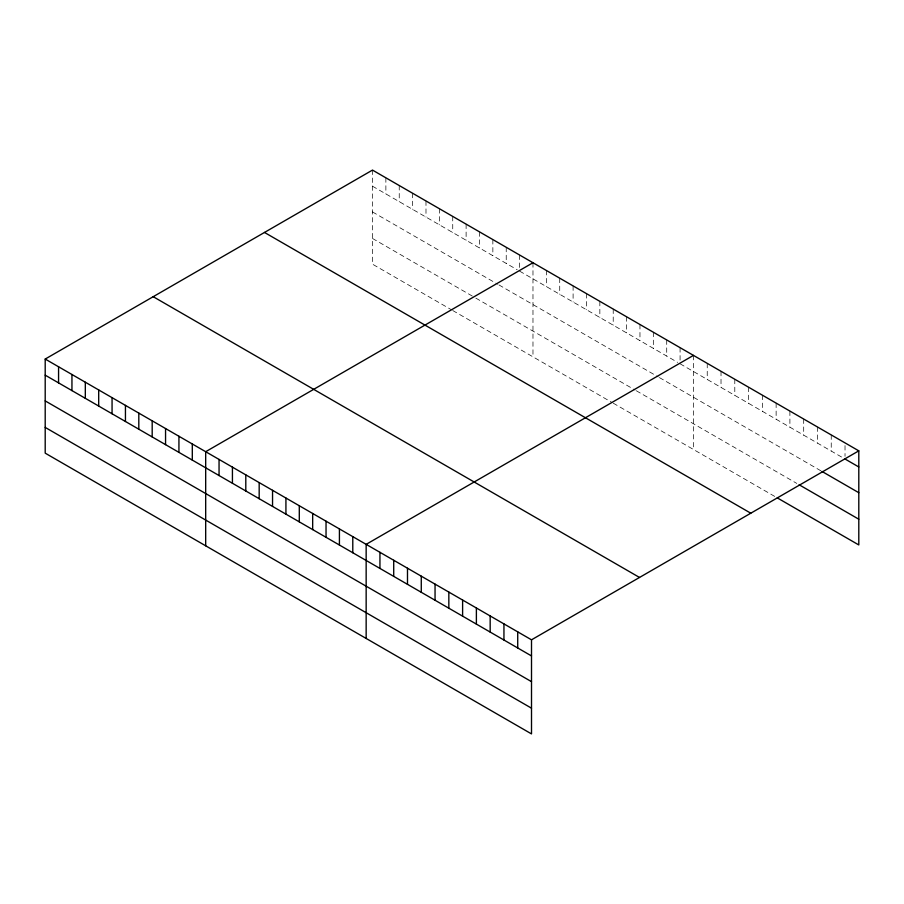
<?xml version="1.0" encoding="UTF-8"?>
<svg xmlns="http://www.w3.org/2000/svg" width="904" height="904" viewBox="0 0 904 904"><rect width="100%" height="100%" fill="white"/><g stroke="black" fill="none" stroke-linecap="round" stroke-linejoin="round"><path stroke-width="0.68" stroke-dasharray="4.52 3.39" d="M372.493 170.088L372.493 264.183L451.525 309.812M372.493 186.201L517.178 269.731M519.608 271.132L677.65 362.38M680.079 363.781L842.72 457.684M372.493 211.931L497.72 284.229M498.94 284.929L658.202 376.889M659.411 377.589L820.911 470.826M372.493 238.453L474.623 297.405M475.832 298.117L635.105 390.065M636.314 390.765L796.797 483.414M452.734 310.513L611.997 402.461M613.217 403.161L774.977 496.556M845.025 445.582L845.025 456.328M831.239 434.937L831.239 451.051M817.465 426.982L817.465 443.096M803.69 419.027L803.69 435.14M789.904 411.083L789.904 427.185M776.129 403.127L776.129 419.23M762.354 395.172L762.354 411.275M748.568 387.217L748.568 403.32M734.794 379.262L734.794 395.364M721.019 371.307L721.019 387.409M707.233 363.351L707.233 379.454M693.458 355.396L693.458 449.491M680.079 347.667L680.079 361.103M666.711 339.949L666.711 356.063M653.332 332.231L653.332 348.345M639.964 324.513L639.964 340.616M626.596 316.784L626.596 332.898M613.217 309.066L613.217 325.18M599.849 301.348L599.849 317.462M586.47 293.619L586.47 309.733M573.102 285.901L573.102 302.015M559.723 278.183L559.723 294.297M546.355 270.465L546.355 286.568M532.976 262.736L532.976 356.831M519.608 255.018L519.608 268.443M506.229 247.3L506.229 263.414M492.861 239.583L492.861 255.685M479.482 231.853L479.482 247.967M466.114 224.135L466.114 240.249M452.734 216.418L452.734 232.531M439.367 208.688L439.367 224.802M425.987 200.97L425.987 217.084M412.619 193.253L412.619 209.366M399.24 185.535L399.24 201.637M385.872 177.805L385.872 193.919"/><path stroke-width="1.36" d="M45.2 359.057L531.507 639.817L531.507 733.912L45.2 453.153L45.2 359.057L372.493 170.088L858.8 450.847L858.8 544.942L777.282 497.878M532.976 262.736L205.683 451.706L205.683 545.801M693.458 355.396L366.154 544.355L366.154 638.45M531.507 639.817L858.8 450.847M845.025 459.006L858.8 466.961M822.052 471.481L858.8 492.703M799.091 484.736L858.8 519.212M264.488 232.441L750.795 513.212M153.205 296.693L639.512 577.453M45.2 375.16L531.507 655.931M45.2 400.901L531.507 681.661M45.2 427.411L531.507 708.182M517.721 631.862L517.721 647.976M503.946 623.907L503.946 640.021M490.171 615.952L490.171 632.065M476.385 607.996L476.385 624.11M462.611 600.041L462.611 616.155M448.836 592.086L448.836 608.2M435.05 584.131L435.05 600.245M421.275 576.176L421.275 592.289M407.489 568.221L407.489 584.334M393.715 560.265L393.715 576.379M379.94 552.31L379.94 568.424M352.786 536.637L352.786 552.751M339.418 528.919L339.418 545.022M326.039 521.19L326.039 537.304M312.671 513.472L312.671 529.586M299.292 505.754L299.292 521.868M285.924 498.025L285.924 514.139M272.545 490.307L272.545 506.421M259.177 482.589L259.177 498.703M245.798 474.871L245.798 490.974M232.43 467.142L232.43 483.256M219.05 459.424L219.05 475.538M192.303 443.988L192.303 460.091M178.935 436.259L178.935 452.373M165.556 428.541L165.556 444.655M152.188 420.823L152.188 436.937M138.809 413.094L138.809 429.208M125.441 405.376L125.441 421.49M112.062 397.658L112.062 413.772M98.694 389.94L98.694 406.043M85.315 382.211L85.315 398.325M71.947 374.493L71.947 390.607M58.568 366.775L58.568 382.889"/></g></svg>
